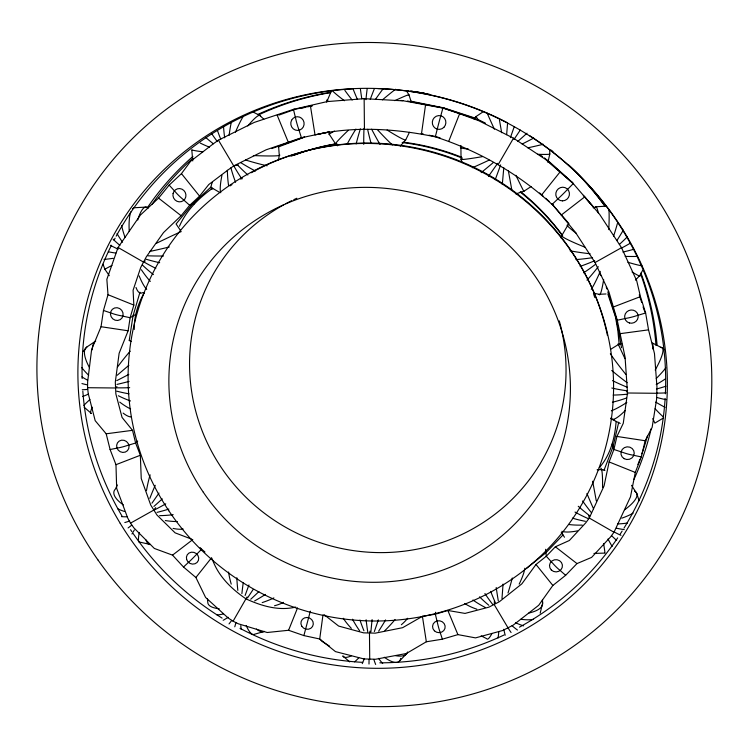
<?xml version="1.0" encoding="UTF-8"?>
<svg xmlns="http://www.w3.org/2000/svg" width="749" height="749" viewBox="0 0 749 749"><rect width="100%" height="100%" fill="white"/><g stroke="black" fill="none" stroke-linecap="round" stroke-linejoin="round"><path stroke-width="1.12" d="M568.894 223.53L551.648 203.588L561.244 215.075L584.679 196.921L599.565 214.261L621.511 247.694L636.687 280.697L640.442 296.623L645.629 312.988L648.55 329.85L654.476 353.556L656.967 387.186L656.573 399.386L652.145 427.351L645.161 440.74L641.294 456.927L635.292 472.441L630.489 496.83L614.002 532.249L610.444 537.042L591.626 557.387L576.983 563.585L565.645 575.307L552.846 585.465L538.69 605.295L513.215 625.115L502.776 630.489L475.521 637.886L457.901 634.618L442.369 639.187L426.34 641.781L406.333 653.521L375.586 659.251L363.883 658.933L335.468 651.611L319.72 638.991L303.888 635.592L288.58 630.274L267.196 632.502L238.341 623.795L233.079 621.211L228.164 618L205.582 597.43L195.901 577.498L183.514 567.03L172.532 555.14L154.331 548.446L133.94 527.933L130.504 523.158L127.705 518.008L116.666 488.357L115.973 464.689L110.094 449.531L106.189 433.802L95.179 420.666L88.242 393.59L87.558 387.71L87.642 381.821L91.64 349.474L101.04 326.714L103.465 310.47L108.006 294.713L106.854 279.34L118.061 247.479L140.4 215.057L158.563 198.129L169.171 185.115L181.455 173.628L190.564 161.335L213.39 143.742L218.436 140.166L254.267 122.405L293.449 109.363L327.144 101.592L364.145 98.671L403.88 100.89L442.893 108.071L459.624 113.717L478.611 120.645L513.505 138.19L545.553 159.453L573.219 183.617L566.628 190.358A13.548 1.03 -44.6 0 1 558.81 198.054L552.05 204.44C518.711 173.768 478.396 150.736 435.309 136.842C395.903 128.622 354.52 125.935 315.02 134.876L310.404 105.74M494.368 601.325L494.312 604.78L508.187 628.13M507.55 123.557L506.633 134.68M503.796 167.701L502.298 184.413M616.09 421.884C614.817 438.268 610.435 455.12 599.294 467.666M435.59 612.261L435.347 614.199L437.463 622.906A12.593 1.648 77 0 0 440.066 632.137L442.369 639.187M319.72 638.991L322.959 615.023M421.444 134.137L425.572 104.71M191.753 539.196L175.107 532.848L156.972 515.04L150.736 505.06L141.243 478.545L140.335 455.261L135.625 443.024L132.526 430.329L122.059 417.436L115.852 393.871L115.309 382.084L119.128 353.294L128.126 330.786L130.129 317.726L133.837 305.077L133.088 290.238L140.746 267.402L146.327 256.804L163.507 232.593L181.118 215.712L189.684 205.301L199.58 196.126L208.765 184.544L228.688 169.471L233.735 165.922L266.045 149.837L301.426 137.75L328.577 132.03M129.221 340.514L132.985 316.031L139.969 292.222M144.351 292.597C137.928 303.607 133.931 316.733 134.286 329.42M278.45 160.043L279.283 155.502L278.591 146.205M326.658 102.126L331.198 91.331M561.244 215.075L575.457 232.359L595.052 262.534L608.881 291.801L617.242 320.226L625.069 357.086L627.512 393L623.262 423.335L616.923 436.442L613.88 449.456L609.115 461.946L604.078 485.867L589.266 518.036L585.727 522.858L569.362 540.497L555.365 546.779L546.274 556.245L536.003 564.474L521.866 583.836L499.349 601.737L488.9 607.158L465.026 613.412L447.855 610.482L435.347 614.199L422.417 616.324L402.625 627.69L375.352 633.148L363.593 632.849L338.642 626.07L324.027 614.601M462.105 162.636L461.038 159.303L460.897 145.456M547.912 162.383L549.803 153.976L549.644 149.678M561.141 238.032L561.666 235.776L568.585 223.867M618.73 422.221L613.01 446.713L604.078 470.129M540.198 613.122L542.622 603.039L542.482 599.565M370.025 631.126L369.472 633.364L369.734 659.457M303.888 635.592L310.329 611.156M435.309 136.842L437.585 127.836A13.566 0.506 -75.2 0 1 440.393 117.209L442.893 108.071L443.839 107.903L475.428 118.164M448.707 141.364L459.624 113.717M288.58 630.274L297.54 607.935M117.34 484.959L115.402 489.069A41.775 14.325 16.7 0 0 123.332 504.901M400.294 146.102L405.677 139.951L409.46 132.283M247.03 596.944L233.079 621.211M179.47 226.217C186.286 210.422 198.85 198.148 212.594 188.196M635.461 280.126L639.852 275.473L642.651 270.342M498.169 164.611L513.505 138.19M195.901 577.498L211.63 557.659M541.508 195.105L560.065 171.933M155.726 507.644L153.536 510.238L130.504 523.158M83.214 351.365L86.978 346.918L95.713 341.038A42.262 13.913 63.4 0 0 92.305 349.82M473.939 118.932L476.083 116.507L483.264 111.713M563.023 534.917L545.937 552.734L526.678 568.163M399.011 661.526L405.958 654.383M183.514 567.03L188.748 562.125A12.508 0.88 -46.2 0 0 195.442 555.533L201.64 549.204L204.973 552.022M137.704 441.067L135.625 443.024L126.974 445.618A12.667 2.004 -17.4 0 1 117.546 448.014L110.094 449.531M210.759 187.194L192.137 204.449L176.081 223.97L180.612 230.636M172.532 555.14L192.793 539.589M116.956 386.653L115.196 387.982L87.558 387.71M515.827 193.907L523.916 191.238L531.088 186.567M610.51 349.399L618.374 344.54L621.707 343.51M663.492 417.942L654.879 423.129L652.772 418.551M135.803 314.365L130.129 317.726L121.113 315.778A12.92 2.668 12.5 0 1 111.264 313.091L103.465 310.47M595.052 262.534L621.511 247.694M145.306 260.933L143.19 261.907L118.061 247.479M278.385 146.916L304.609 137.114L301.426 137.75L298.589 128.865A13.445 1.873 74.1 0 1 295.64 118.379L293.449 109.363L295.125 109.27L278.834 115.14M115.973 464.689L140.335 455.261M613.047 307.118L640.442 296.623M271.84 148.545L303.027 137.432M194.553 203.616L189.684 205.301L182.709 199.094A13.21 2.65 43.2 0 1 175.135 191.641L169.171 185.115M593.227 207.745L596.288 206.743L605.913 206.209M238.182 164.789L233.735 165.922L218.436 140.166M296.258 109.026L312.164 105.618M301.22 108.221L305.667 107.266M307.895 106.798L312.342 105.843M317.988 134.286L329.391 131.89M619.638 333.736L648.55 329.85M106.189 433.802L132.526 430.329M295.752 607.074C278.665 611.156 261.56 605.978 246.028 598.9C231.291 588.808 218.025 575.962 212.136 558.688M144.538 292.625L142.357 292.737A43.152 10.533 -86.3 0 1 136 287.447M593.423 293.112L599.078 294.31L606.044 293.964M597.112 469.763L601.644 469.595L604.949 470.316M593.929 553.427L604.817 553.09A42.983 0.683 79.9 0 0 603.619 543.568M657.182 393.291L627.512 393L626.688 391.053M400.64 100.469L402.915 100.6M101.04 326.714L128.126 330.786M616.923 436.442L645.161 440.74M443.839 107.903L410.92 101.199M407.447 101.021L443.371 107.987L479.191 120.065L485.361 123.108M421.144 133.659L423.41 134.099M429.065 135.204L434.71 136.299M148.555 207.819L145.269 207.127L134.249 207.763A43.339 11.497 78.1 0 0 132.451 208.999M641.294 456.927L632.849 455.13A13.107 2.743 17.1 0 1 622.719 452.377L613.88 449.456L612.148 444.007M435.843 136.524L440.215 138.003M609.115 461.946L635.292 472.441M108.006 294.713L133.837 305.077M129.277 340.523L131.262 341.525M481.167 635.864L486.813 638.719A42.141 4.962 -71.3 0 0 491.756 633.916M253.34 112.163L259.51 115.299L263.845 119.175M210.937 187.353L219.766 192.484M614.648 420.18L610.622 418.139A43.835 8.445 -54.6 0 0 625.153 410.639M612.354 419.487L620.2 423.457M614.002 532.249L589.266 518.036L588.789 515.78M329.635 646.209L322.014 641.359L320.319 639.477M539.711 154.706L542.566 156.625M158.563 198.129L181.118 215.712M555.365 546.779L576.983 563.585M84.113 407.166L91.397 413.476A42.347 4.859 -55.2 0 1 92.239 407.222M349.727 661.919L342.789 655.909A41.598 9.241 -42.7 0 0 351.506 655.787M539.598 192.914L543.034 195.957M545.618 198.251L549.064 201.294M594.163 207.913L572.077 182.232L547.556 160.192M544.467 157.908L572.648 182.915M328.38 131.45L329.401 134.492L335.805 144.257L337.527 145.802M664.223 349.661L662.547 348.145L652.351 342.976A43.676 6.928 -69.9 0 1 652.894 349.025M565.645 575.307L559.625 570.026A12.827 2.5 47.6 0 1 552.472 562.986L546.274 556.245L545.6 549.279M200.161 547.603L201.64 549.204M583.349 195.33L594.051 207.707M552.004 203.606L553.511 205.357M572.077 182.232L573.219 183.617M181.455 173.628L199.58 196.126M536.003 564.474L552.846 585.465M103.025 264.182L104.926 269.34L109.288 275.688M644.486 311.266L645.629 312.988L636.875 315.629A13.37 2.228 -13.8 0 1 626.389 318.297L617.242 320.226L615.425 316.705L607.888 294.198M561.282 532.37L564.493 537.239M631.501 485.333L636.837 493.563L639.084 500.781M406.576 91.088L408.907 94.702L411.229 101.873M618.075 343.913L624.966 358.668M599.331 272.524L600.81 275.632M447.855 610.482L457.901 634.618M277.186 115.224L288.374 142.404M606.241 287.007L606.868 288.955M607.804 291.876L616.324 318.447L621.53 347.751M639.262 294.816L641.696 302.493M643.091 306.875L644.131 310.17M511.913 190.461L508.346 170.688M615.425 316.705L617.785 330.019L619.189 344.69M501.661 132.723L499.414 119.737M422.417 616.324L426.34 641.781M207.436 598.507L207.838 602.908A41.467 12.583 -13.5 0 0 219.232 608.778M192.755 160.941L191.781 149.716A44.125 2.238 3.6 0 0 202.913 151.804M364.145 98.671L364.445 129.118M559.288 320.862A188.973 184.788 24.7 0 1 442.987 542.201A188.973 184.788 24.7 0 1 207.361 442.987A188.973 184.788 24.7 0 1 283.721 204.833M285.697 203.756A188.973 184.788 24.7 0 1 291.726 200.666M293.767 199.683A188.973 184.788 24.7 0 1 296.847 198.251M230.13 185.892A241.721 235.776 24.7 0 1 231.993 184.61M240.541 179.03A241.721 235.776 24.7 0 1 242.47 177.841M251.308 172.719A241.721 235.776 24.7 0 1 607.458 335.524M290.921 156.251A230.355 225.215 24.7 0 1 336.947 143.799M402.176 142.544A230.355 225.215 24.7 0 1 462.414 158.198M520.143 191.969A230.355 225.215 24.7 0 1 562.415 235.72M293.786 155.343A228.464 223.455 24.7 0 1 336.104 143.78M403.028 142.16A228.464 223.455 24.7 0 1 461.684 157.253M520.883 191.884A228.464 223.455 24.7 0 1 562.583 235.467M593.639 294.17A228.464 223.455 24.7 0 1 594.772 297.475M514.151 126.918A45.446 0.655 -70.3 0 1 510.387 137.657M500.65 164.883A45.446 0.655 -70.3 0 1 495.192 179.732M523.916 191.238A44.921 0.618 65 0 1 515.892 175.303M494.368 129.203A44.921 0.618 65 0 1 487.234 113.23M549.803 153.976A44.818 1.657 4.1 0 1 537.454 154.285M468.518 149.145A44.818 1.657 4.1 0 1 460.448 147.562M543.231 144.257A45.006 1.657 -11 0 1 527.848 147.834M482.459 156.635A45.006 1.657 -11 0 1 461.038 159.303M478.761 120.364A44.753 1.002 49.9 0 1 476.083 116.507M520.283 130.036A45.464 1.021 -55.6 0 1 513.964 139.483M497.617 163.338A45.464 1.021 -55.6 0 1 488.46 176.315M527.015 133.191A45.38 1.329 -40.8 0 1 517.812 141.411M493.338 162.533A45.38 1.329 -40.8 0 1 481.176 172.635M533.737 138.069A45.212 1.545 -26 0 1 522.165 144.033M489.134 160.117A45.212 1.545 -26 0 1 472.366 167.71M363.752 144.37A45.296 4.091 -86.1 0 1 363.995 128.416M365.943 99.664A45.296 4.091 -86.1 0 1 367.207 88.476M356.159 143.902A45.212 3.745 -71.3 0 1 360.353 128.819M370.249 99.383A45.212 3.745 -71.3 0 1 374.331 88.813M380.024 144.398A45.155 3.96 64.2 0 1 371.626 129.174M357.301 99.158A45.155 3.96 64.2 0 1 352.938 88.607M371.055 143.284A45.277 4.166 79.1 0 1 367.619 129.334M361.795 98.793A45.277 4.166 79.1 0 1 360.4 88.925M392.41 144.922A44.959 3.492 49.3 0 1 377.243 129.483M352.17 100.057A44.959 3.492 49.3 0 1 344.84 90.357M405.677 139.951A44.753 2.781 34.3 0 1 387.093 130.017M344.428 100.74A44.753 2.781 34.3 0 1 332.537 90.854M328.708 101.452A44.584 1.873 19.1 0 1 327.06 100.02M347.068 144.248A45.043 3.155 -56.5 0 1 355.897 129.043M375.408 99.43A45.043 3.155 -56.5 0 1 383.263 88.597M335.805 144.257A44.837 2.341 -41.5 0 1 348.191 130.41M382.439 99.851A44.837 2.341 -41.5 0 1 395.566 89.243M329.401 134.492A44.65 1.367 -26.4 0 1 334.382 131.047M394.798 100.656A44.65 1.367 -26.4 0 1 408.289 95.404M255.418 171.044A44.519 5.945 33.3 0 1 240.523 162.514M213.362 143.78A44.519 5.945 33.3 0 1 205.778 137.488M247.853 174.976A44.64 7.237 48.2 0 1 237.199 164.649M217.332 141.57A44.64 7.237 48.2 0 1 211.695 133.668M279.574 154.931A44.125 2.238 3.6 0 1 253.34 155.567M267.168 165.782A44.331 4.241 18.5 0 1 245.532 159.996M209.402 147.188A44.331 4.241 18.5 0 1 200.236 143.068M212.65 188.879A44.032 5.926 -56.5 0 1 212.257 182.41M247.75 125.963A44.032 5.926 -56.5 0 1 260.633 116.413M220.749 192.765A44.219 7.247 -71.6 0 1 221.938 175.313M235.448 132.208A44.219 7.247 -71.6 0 1 243.444 116.058M241.955 179.002A44.668 8.052 63.1 0 1 233.669 165.66M220.749 139.202A44.668 8.052 63.1 0 1 217.622 130.963M235.579 182.26A44.584 8.333 78.1 0 1 230.87 167.823M224.681 137.844A44.584 8.333 78.1 0 1 223.492 125.879M228.567 185.424A44.425 8.061 -86.8 0 1 227.34 170.248M229.11 135.335A44.425 8.061 -86.8 0 1 231.301 122.349M523.617 625.864A42.44 11.937 37.5 0 1 515.593 622.747M488.816 605.258A42.44 11.937 37.5 0 1 479.566 596.841M517.475 630.049A42.524 9.363 52.3 0 1 512.101 625.761M492.73 604.49A42.524 9.363 52.3 0 1 484.921 593.526M542.117 601.072A42.094 14.605 6.2 0 1 528.916 613.01M476.851 609.209A42.094 14.605 6.2 0 1 464.717 603.46M533.578 619.329A42.281 13.735 22.1 0 1 520.911 619.283M485.109 607.383A42.281 13.735 22.1 0 1 472.956 600.005M512.279 577.994A42.141 4.962 -71.3 0 1 508.009 592.974M524.815 568.21A41.981 8.389 -56.8 0 1 519.179 584.108M511.08 632.521A42.524 6.179 66.6 0 1 508.178 628.046M495.435 602.898A42.524 6.179 66.6 0 1 490.679 591.382M505.21 635.236A42.45 2.575 80.6 0 1 503.749 629.291M498.3 600.904A42.45 2.575 80.6 0 1 496.203 587.525M503.047 584.089A42.309 1.217 -85.4 0 1 501.97 598.526M498.797 632.203A42.309 1.217 -85.4 0 1 498.057 637.961M620.968 535.329A43.414 8.389 36.7 0 1 614.274 532.024M589.903 515.921A43.414 8.389 36.7 0 1 578.237 506.277M616.642 540.394A43.32 5.702 51.3 0 1 611.568 535.647M591.429 512.719A43.32 5.702 51.3 0 1 582.591 500.978M627.503 523.008A43.302 11.975 6.8 0 1 617.513 523.944M585.372 521.313A43.302 11.975 6.8 0 1 572.395 518.121M624.226 529.599A43.405 10.523 21.9 0 1 616.455 528.185M588.358 518.683A43.405 10.523 21.9 0 1 574.998 512.063M633.148 513.121A43.133 12.63 -8.7 0 1 621.754 518.186M582.226 525.105A43.133 12.63 -8.7 0 1 568.725 524.487M634.459 491.101A42.927 12.433 -24.4 0 1 624.666 509.769M577.432 530.863A42.927 12.433 -24.4 0 1 561.872 531.313M612.158 546.461A43.161 2.612 65.6 0 1 608.001 538.98M593.517 508.786A43.161 2.612 65.6 0 1 586.916 493.525M592.628 481.242A42.983 0.683 79.9 0 1 596.279 500.866M600.726 468.125A42.815 3.96 -85.6 0 1 602.552 487.562M155.811 268.32A43.76 9.737 32.2 0 1 143.649 261.822M119.915 245.372A43.76 9.737 32.2 0 1 113.127 239.212M153.442 274.565A43.695 11.066 47.2 0 1 142.422 265.052M122.564 242.199A43.695 11.066 47.2 0 1 117.059 233.566M163.507 255.989A43.601 5.271 2.8 0 1 147.853 255.802M115.852 253.087A43.601 5.271 2.8 0 1 108.315 251.758M159.668 262.721A43.723 7.762 17.4 0 1 146.102 259.238M118.202 249.164A43.723 7.762 17.4 0 1 110.384 245.298M169.321 246.955A43.423 2.397 -11.7 0 1 149.781 251.467M113.193 258.311A43.423 2.397 -11.7 0 1 104.027 259.379M104.926 269.34A43.236 0.655 -26.2 0 1 111.929 265.436M156.382 243.303A43.236 0.655 -26.2 0 1 181.258 231.581M150.334 281.399A43.536 11.675 62.6 0 1 141.392 269.771M125.008 237.293A43.536 11.675 62.6 0 1 121.638 225.458M146.692 289.451A43.339 11.497 78.1 0 1 139.136 275.875M129.24 231.432A43.339 11.497 78.1 0 1 130.869 211.836M137.741 220.028A43.152 10.533 -86.3 0 1 147.993 207.745M665.43 378.872A44.228 9.634 -24.1 0 1 656.227 384.537M626.548 398.009A44.228 9.634 -24.1 0 1 612.41 402.213M665.936 386.194A44.35 9.269 -9 0 1 656.452 389.003M627.718 394.143A44.35 9.269 -9 0 1 613.141 395.069M660.393 347.377A43.835 8.445 -54.6 0 1 655.188 370.062M665.814 367.862A44.041 9.353 -39.3 0 1 656.246 378.507M626.81 402.428A44.041 9.353 -39.3 0 1 611.334 410.845M662.856 416.453A43.91 2.462 50.3 0 1 655.103 408.748M625.771 374.331A43.91 2.462 50.3 0 1 610.351 353.753M666.086 392.851A44.36 8.295 6 0 1 657.032 393.113M627.625 390.903A44.36 8.295 6 0 1 611.83 388.029M666.03 399.657A44.275 6.769 20.8 0 1 657.079 397.541M627.316 387.28A44.275 6.769 20.8 0 1 612.495 380.623M665.159 407.325A44.107 4.784 35.6 0 1 655.75 402.119M627.175 382.73A44.107 4.784 35.6 0 1 611.746 370.474M665.131 398.431A293.037 285.94 24.7 0 1 624.001 528.092M622.147 531.05A293.037 285.94 24.7 0 1 620.256 534M617.672 537.876A293.037 285.94 24.7 0 1 519.46 627.147M504.086 634.983A293.037 285.94 24.7 0 1 379.827 662.828M362.638 662.359A293.037 285.94 24.7 0 1 240.017 628.345M222.107 618.112A293.037 285.94 24.7 0 1 133.125 533.513M131.843 531.621A293.037 285.94 24.7 0 1 130.56 529.721M122.04 516.108A293.037 285.94 24.7 0 1 82.83 391.24M82.175 378.563A293.037 285.94 24.7 0 1 111.442 245.269M114.035 240.195A293.037 285.94 24.7 0 1 115.103 238.182M116.179 236.178A293.037 285.94 24.7 0 1 352.058 88.897M377.814 88.588A293.037 285.94 24.7 0 1 507.579 122.864M529.412 135.532A293.037 285.94 24.7 0 1 665.384 393.796M147.253 207.894A279.667 273.507 24.7 0 1 192.905 156.447M257.506 114.578A279.667 273.507 24.7 0 1 330.805 92.314M410.948 91.191A279.667 273.507 24.7 0 1 413.242 91.5M415.536 91.818A279.667 273.507 24.7 0 1 418.963 92.342M421.247 92.707A279.667 273.507 24.7 0 1 424.664 93.297M426.93 93.709A279.667 273.507 24.7 0 1 429.196 94.149M551.18 150.118A279.667 273.507 24.7 0 1 552.987 151.56M568.716 165.126A279.667 273.507 24.7 0 1 605.267 206.406M640.938 273.048A279.667 273.507 24.7 0 1 657.088 345.167M651.134 428.831A279.667 273.507 24.7 0 1 634 479.323M152.169 204.121A277.364 271.363 24.7 0 1 192.942 158.208M258.527 114.925A277.364 271.363 24.7 0 1 330.337 92.67M406.042 90.573A277.364 271.363 24.7 0 1 408.317 90.826M410.592 91.097A277.364 271.363 24.7 0 1 412.868 91.397M416.275 91.865A277.364 271.363 24.7 0 1 419.674 92.38M421.93 92.745A277.364 271.363 24.7 0 1 424.196 93.138M568.978 165.323A277.364 271.363 24.7 0 1 604.387 205.469M640.564 273.731A277.364 271.363 24.7 0 1 655.974 345.364M647.361 436.161A277.364 271.363 24.7 0 1 641.884 453.8M639.927 459.221A277.364 271.363 24.7 0 1 637.867 464.577M369.004 664.045A41.944 2.406 -84.6 0 1 369.079 659.513M370.895 631.903A41.944 2.406 -84.6 0 1 372.103 619.601M378.348 619.882A41.878 1.657 -70.9 0 1 374.341 631.538M364.398 658.455A41.878 1.657 -70.9 0 1 362.263 663.633M382.711 663.464A41.86 9.784 67.3 0 1 378.535 658.362M363.93 630.752A41.86 9.784 67.3 0 1 359.969 620.032M375.661 664.457A41.944 6.301 81.6 0 1 373.845 659.401M367.759 631.987A41.944 6.301 81.6 0 1 366.111 619.76M400.696 658.352A41.719 12.63 52.5 0 1 384.293 657.238M359.576 630.752A41.719 12.63 52.5 0 1 352.489 619.208M407.578 652.005A41.541 14.643 36.9 0 1 395.687 655.693M351.337 628.345A41.541 14.643 36.9 0 1 343.285 618.253M385.604 619.919A41.757 5.617 -57 0 1 378.638 631.192M358.734 657.847A41.757 5.617 -57 0 1 354.595 661.844M395.079 619.535A41.598 9.241 -42.7 0 1 384.827 630.667M407.662 618.262A41.438 12.246 -27.7 0 1 401.37 624.75M241.206 629.366A41.691 6.123 -83.8 0 1 240.785 625.64M241.89 593.611A41.691 6.123 -83.8 0 1 243.275 582.563M234.783 626.81A41.775 2.125 -70 0 1 236.01 622.522M245.092 595.474A41.775 2.125 -70 0 1 248.968 584.96M256.383 629.057A41.392 12.686 67 0 0 264.36 631.398L254.669 634.197A41.551 9.718 81.9 0 1 246.187 625.499M231.226 584.126A41.392 12.686 67 0 1 228.557 572.011M237.836 590.371A41.551 9.718 81.9 0 1 236.853 577.722M273.9 597.927A41.467 12.583 -13.5 0 1 262.206 602.599M283.468 602.346A41.307 14.737 2.2 0 1 274.537 605.754M253.125 589.519A41.794 1.994 -56.3 0 1 247.526 597.936M231.75 620.378A41.794 1.994 -56.3 0 1 229.035 623.908M258.864 591.588A41.738 5.983 -42.5 0 1 250.718 599.237M228.145 617.27A41.738 5.983 -42.5 0 1 223.165 620.275M265.436 594.397A41.626 9.597 -28.3 0 1 254.613 600.923M223.305 613.965A41.626 9.597 -28.3 0 1 217.004 614.92M165.744 503.824A42.113 6.076 -27.8 0 1 154.874 509.732M129.68 520.976A42.113 6.076 -27.8 0 1 124.811 522.54M168.843 509.067A42.066 9.503 -13.5 0 1 157.056 512.372M127.049 516.791A42.066 9.503 -13.5 0 1 121.478 516.632M131.964 534.018A41.991 1.751 -55.4 0 1 134.333 530.011M151.944 503.216A41.991 1.751 -55.4 0 1 158.985 493.104M162.299 498.881A42.084 2.238 -41.7 0 1 153.91 506.408M131.758 525.124A42.084 2.238 -41.7 0 1 128.107 527.933M139.277 532.502A41.841 5.655 -69.4 0 0 140.129 542.201L150.268 544.467A41.682 9.194 -83.8 0 1 146.008 539.982M149.837 498.366A41.841 5.655 -69.4 0 1 155.249 485.305M146.476 490.642A41.682 9.194 -83.8 0 1 150.146 474.866M173.197 514.685A41.944 12.321 1.2 0 1 159.621 515.658M124.521 511.473A41.944 12.321 1.2 0 1 117.715 508.74M177.363 521.557A41.775 14.325 16.7 0 1 165.323 520.564M183.177 529.028A41.598 15.364 32.8 0 1 173.094 528.41M128.8 374.397A42.674 2.387 -26.8 0 1 116.778 380.623M88.401 394.133A42.674 2.387 -26.8 0 1 82.624 396.53M129.071 381.4A42.787 5.861 -12.7 0 1 116.966 384.406M87.699 389.386A42.787 5.861 -12.7 0 1 82.259 389.761M117.677 366.776A42.347 4.859 -55.2 0 1 130.232 351.187M83.813 405.434A42.515 1.264 -40.9 0 1 89.889 399.517M117.228 375.24A42.515 1.264 -40.9 0 1 128.884 365.315M131.328 416.996A42.262 13.913 63.4 0 1 123.117 413.092M130.607 408.945A42.45 13.997 47.5 0 1 119.737 402.119M89.496 367.647A42.45 13.997 47.5 0 1 86.978 346.918M129.689 387.654A42.824 8.922 1.7 0 1 116.161 387.804M87.221 384.827A42.824 8.922 1.7 0 1 81.941 383.554M129.015 393.815A42.777 11.404 16.5 0 1 116.76 391.165M87.586 380.183A42.777 11.404 16.5 0 1 81.941 376.859M130.504 400.968A42.637 13.136 31.7 0 1 118.342 395.744M88.7 375.286A42.637 13.136 31.7 0 1 81.753 367.497M630.293 243.219A45.118 5.636 -24.9 0 1 621.661 247.994M594.715 260.736A45.118 5.636 -24.9 0 1 580.175 266.382M633.766 249.277A45.034 5.224 -10.1 0 1 622.906 252.057M592.571 257.703A45.034 5.224 -10.1 0 1 575.915 259.603M623.327 230.083A44.977 5.318 -54.7 0 1 616.876 240.588M598.301 266.7A44.977 5.318 -54.7 0 1 586.973 280.145M627.456 236.712A45.099 5.664 -39.8 0 1 619.395 244.417M595.595 264.257A45.099 5.664 -39.8 0 1 583.555 272.851M617.354 223.614A44.781 4.625 -69.6 0 1 613.525 236.356M600.286 271.372A44.781 4.625 -69.6 0 1 591.242 289.357M608.862 209.345A44.575 3.595 -84.7 0 1 608.787 229.606M603.666 279.564A44.575 3.595 -84.7 0 1 599.078 294.31M595.783 207.361A44.416 2.322 80.2 0 1 598.451 213.184M637.127 256.43A44.865 4.475 4.8 0 1 625.181 256.383M590.128 253.78A44.865 4.475 4.8 0 1 570.064 250.775M642.005 265.848A44.659 3.417 19.8 0 1 627.868 262.272M584.819 247.142A44.659 3.417 19.8 0 1 562.602 235.167M639.852 275.473A44.472 2.107 34.9 0 1 632.072 271.981M576.524 233.538A44.472 2.107 34.9 0 1 567.845 225.271M168.797 510.743A243.799 237.705 24.7 0 0 588.386 492.252A243.799 237.705 24.7 0 0 355.316 143.686A243.799 237.705 24.7 0 0 168.797 510.743M203.279 492.177A201.65 196.566 24.7 0 0 550.169 474.669A201.65 196.566 24.7 0 0 355.475 187.625A201.65 196.566 24.7 0 0 203.279 492.177M301.781 626.211A6.264 5.87 21.7 0 0 312.539 626.492A6.264 5.87 21.7 0 0 306.996 617.466A6.264 5.87 21.7 0 0 301.781 626.211M434.392 630.817A6.338 5.955 12.5 0 0 444.962 628.411A6.338 5.955 12.5 0 0 437.238 620.902A6.338 5.955 12.5 0 0 434.392 630.817M443.895 127.33A6.919 6.788 -77 0 0 440.852 115.795A6.919 6.788 -77 0 0 432.529 124.325A6.919 6.788 -77 0 0 443.895 127.33M624.104 458.65A6.657 6.357 -8.1 0 0 634.234 453.285A6.657 6.357 -8.1 0 0 624.423 447.621A6.657 6.357 -8.1 0 0 624.104 458.65M551.311 570.008A6.479 6.132 2.8 0 0 562.199 567.499A6.479 6.132 2.8 0 0 554.41 559.821A6.479 6.132 2.8 0 0 551.311 570.008M629.478 322.988A6.816 6.591 -21.6 0 0 638.017 314.926A6.816 6.591 -21.6 0 0 626.763 311.893A6.816 6.591 -21.6 0 0 629.478 322.988M291.604 120.196A6.853 6.666 77.1 0 0 297.578 130.42A6.853 6.666 77.1 0 0 303.167 120.112A6.853 6.666 77.1 0 0 291.604 120.196M562.49 200.872A6.9 6.76 -42.6 0 0 568.603 190.62A6.9 6.76 -42.6 0 0 556.76 190.649A6.9 6.76 -42.6 0 0 562.49 200.872M173.094 193.504A6.713 6.451 61.8 0 0 181.352 201.631A6.713 6.451 61.8 0 0 183.87 190.489A6.713 6.451 61.8 0 0 173.094 193.504M116.9 447.78A6.376 6.011 40.3 0 0 127.433 450.701A6.376 6.011 40.3 0 0 124.184 440.346A6.376 6.011 40.3 0 0 116.9 447.78M186.651 559.55A6.282 5.889 30.9 0 0 197.081 562.462A6.282 5.889 30.9 0 0 193.954 552.378A6.282 5.889 30.9 0 0 186.651 559.55M110.449 314.056A6.535 6.207 50.3 0 0 120.215 319.654A6.535 6.207 50.3 0 0 119.709 308.56A6.535 6.207 50.3 0 0 110.449 314.056M97.932 559.915A338.876 330.627 24.7 0 0 680.195 520.518A338.876 330.627 24.7 0 0 344.943 43.264A338.876 330.627 24.7 0 0 97.932 559.915M120.224 523.326A295.995 288.693 24.7 0 0 630.63 523.317A295.995 288.693 24.7 0 0 367.029 88.345A295.995 288.693 24.7 0 0 120.224 523.326"/></g></svg>
